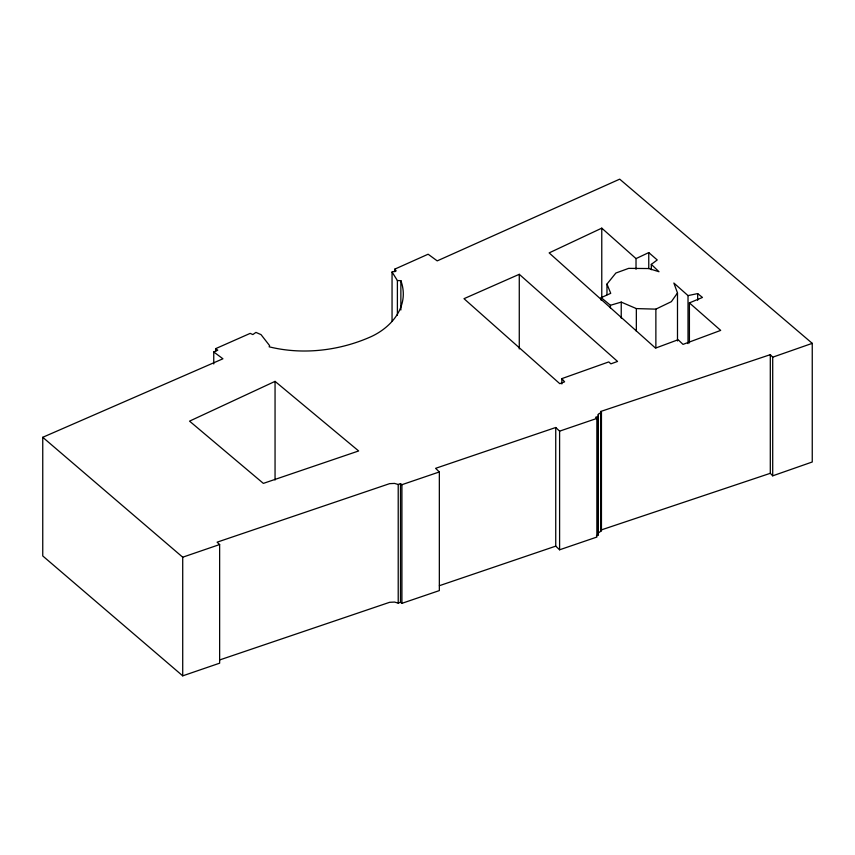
<?xml version="1.0" encoding="UTF-8"?>
<svg xmlns="http://www.w3.org/2000/svg" width="855" height="855" viewBox="0 0 855 855"><rect width="100%" height="100%" fill="white"/><g stroke="black" fill="none" stroke-linecap="round" stroke-linejoin="round"><path stroke-width="1.28" d="M596.469 535.625L598.233 535.006L598.308 414.344L601.45 412.131L600.723 411.469L770.302 354.665L772.706 357.187L772.706 475.829L812.25 461.989L812.25 343.347L619.693 179.155L437.215 260.882L428.131 254.213L394.818 269.122L394.818 271.794M598.233 535.006L598.308 414.344M688.019 343.603L688.019 295.606L673.858 283.026L677.491 292.955L671.367 301.655L655.87 309.136L636.344 308.591L621.232 302.104L610.427 305.288L601.183 297.626L610.727 293.329L606.975 284.074L615.867 273.034L628.671 268.363L648.763 268.545L658.991 271.73L651.318 264.377L657.239 259.963L648.763 252.588L636.024 258.605L636.024 269.272M598.308 532.986L601.45 530.773L601.45 412.131M636.024 258.605L601.77 228.157L549.145 252.898L655.529 348.113L678.133 339.734L683.017 344.394L720.69 330.393L689.408 302.894L702.468 297.444L697.669 293.586L688.019 295.606M275.054 381.373L189.543 421.141L263.361 483.385L358.651 450.959L275.054 381.373L275.054 480.018M215.62 351.33L215.62 348.669L250.194 333.375L252.856 334.572L255.923 332.392L261.032 334.626L269.592 345.612L269.186 346.82C302.905 355.156 339.713 350.721 371.273 336.581C392.808 326.578 409.791 305.128 400.867 280.654L397.393 280.558L392.05 272.008L396.164 270.907L394.818 269.122M519.274 274.305L463.998 298.684L559.811 383.703L564.599 381.832L561.842 378.626L608.781 361.911L610.865 363.856L617.556 361.441L519.274 274.305L519.274 348.958M598.233 416.364L595.582 417.283L596.865 418.416L596.865 537.058L559.598 549.797L559.598 431.155L555.739 427.5L435.59 468.337L439.342 471.949L439.342 590.591L401.914 603.341L401.914 484.7L400.482 483.609L398.216 484.486L394.54 483.417L389.613 483.652L217.106 542.177L219.639 544.539L219.639 663.181L182.714 675.845L42.75 555.942L42.75 437.29L222.931 358.79L213.75 351.961L217.79 350.208L215.62 348.669M219.617 659.964L389.613 602.305L394.54 602.07L398.216 603.128L400.482 602.251L401.914 603.341M772.706 357.187L812.25 343.347M42.75 437.29L182.714 557.204L219.639 544.539M401.914 484.7L439.342 471.949M559.598 431.155L596.865 418.416M439.385 585.696L555.739 546.142L559.598 549.797M600.723 411.469L600.723 530.111L770.302 473.307L772.706 475.829M600.723 530.111L601.45 530.773M770.302 354.665L770.302 473.307M697.669 293.586L697.669 300.255M689.408 302.894L689.408 342.887M677.491 292.955L677.491 340.953M655.87 309.136L655.87 347.793M651.318 264.377L651.318 269.71M648.763 252.588L648.763 268.588M636.344 308.591L636.344 331.259M621.232 302.104L621.232 318.103M610.427 305.288L610.427 307.95M606.975 284.074L606.975 294.74M601.77 228.157L601.77 297.476M601.183 297.626L601.183 300.287M561.842 378.626L561.842 383.959M555.739 427.5L555.739 546.142M400.867 280.654L400.867 309.991M400.482 483.609L400.482 602.251M398.216 484.486L398.216 603.128M397.393 280.558L397.393 315.217M392.05 272.008L392.05 321.33M213.75 351.961L213.75 363.963M182.714 557.204L182.714 675.845"/></g></svg>
